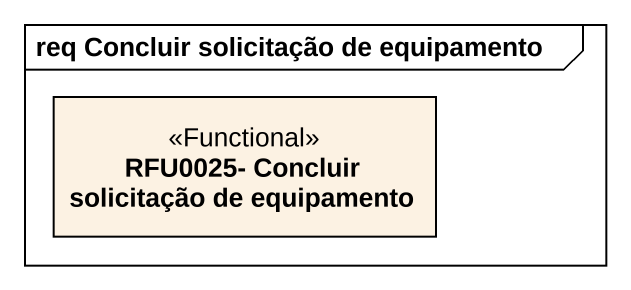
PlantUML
@startuml
mainframe req Concluir solicitação de equipamento
hide circle
hide empty members
class "RFU0025- Concluir solicitação de equipamento" as RFU0025_Concluir <<Functional>>
@enduml
